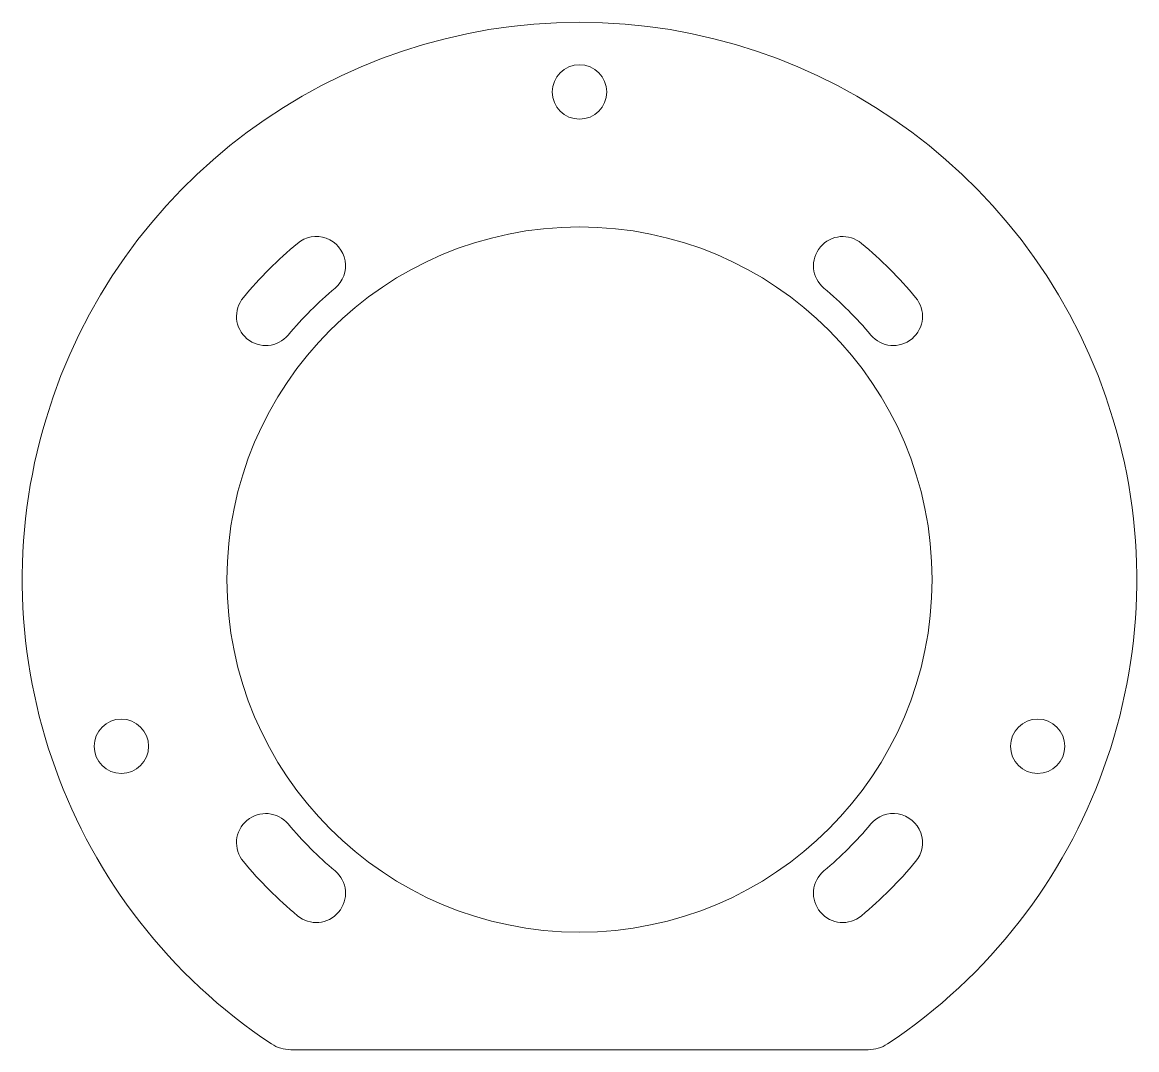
# Model space of a CAD drawing. Header units: inches. Extents: x 4.03 to 12.03, y 2.05 to 9.43.
import ezdxf

# ---------------------------------------------------------------- set-up
doc = ezdxf.new("R2010")
doc.units = ezdxf.units.IN
doc.header["$MEASUREMENT"] = 0

msp = doc.modelspace()

# ---------------------------------------------------------------- linework, layer by layer
at = {"color": 7, "linetype": 'Continuous', "lineweight": 15}
msp.add_line((10.1049, 2.0527), (5.9591, 2.0527), dxfattribs=at)
for centre, radius in [((8.032, 8.9277), 0.1953), ((8.032, 5.4277), 2.5312), ((4.7431, 4.2306), 0.1953), ((11.3209, 4.2306), 0.1953)]:
    msp.add_circle(centre, radius, dxfattribs=at)
for centre, radius, start, end in [((8.032, 5.4277), 4, 303.55731, 236.44269), ((8.032, 5.4277), 3.15, 130, 140), ((6.1422, 7.6798), 0.21, 310, 130), ((9.9218, 7.6798), 0.21, 50, 230), ((8.032, 5.4277), 3.15, 40, 50), ((5.7798, 7.3175), 0.21, 140, 320), ((8.032, 5.4277), 2.73, 130, 140), ((8.032, 5.4277), 2.73, 40, 50), ((10.2842, 7.3175), 0.21, 220, 40), ((5.7798, 3.5379), 0.21, 40, 220), ((10.2842, 3.5379), 0.21, 320, 140), ((8.032, 5.4277), 2.73, 220, 230), ((8.032, 5.4277), 2.73, 310, 320), ((8.032, 5.4277), 3.15, 220, 230), ((8.032, 5.4277), 3.15, 310, 320), ((6.1422, 3.1755), 0.21, 230, 50), ((9.9218, 3.1755), 0.21, 130, 310), ((5.9591, 2.3027), 0.25, 236.44269, 270), ((10.1049, 2.3027), 0.25, 270, 303.55731)]:
    msp.add_arc(centre, radius, start, end, dxfattribs=at)

doc.saveas('drawing.dxf')
